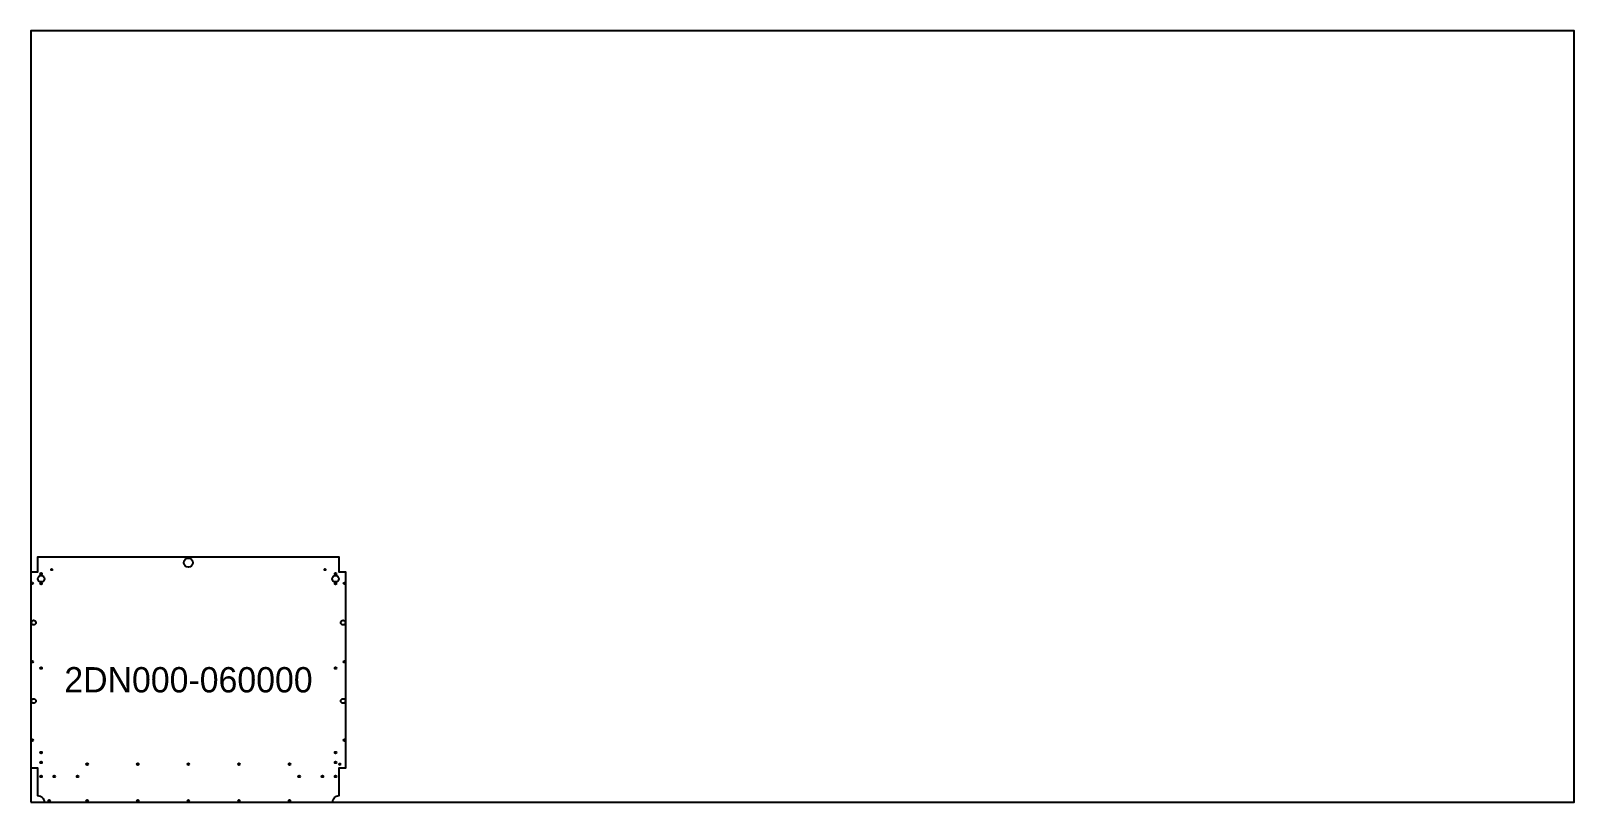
# Model space of a CAD drawing. Header units: millimetres. Extents: x 0 to 3050, y 0 to 1525.
import ezdxf
from ezdxf.enums import TextEntityAlignment as Align

# ---------------------------------------------------------------- set-up
doc = ezdxf.new("R2010")
doc.units = ezdxf.units.MM
for name, color, linetype in [('OUTER_PROFILES', 7, 'Continuous'), ('PART_LABELS', 7, 'Continuous'), ('SHEET_BORDER', 7, 'Continuous')]:
    doc.layers.add(name, color=color, linetype=linetype)

msp = doc.modelspace()

# ---------------------------------------------------------------- linework, layer by layer
at = {"layer": 'OUTER_PROFILES'}
msp.add_line((611.524, 76.748), (611.524, 73.348), dxfattribs=at)
msp.add_lwpolyline([(609.262, 461.234), (609.262, 484.496), (13.262, 484.496), (13.262, 463.496), (13.262, 457.234), (13.262, 456.023), (13.262, 454.812), (0, 454.812), (0, 68.048), (13.262, 68.048), (13.262, 65.786), (13.262, 41.524), (13.262, 23.262), (13.262, 13, -0.414214), (26.262, 0), (596.262, 0, -0.414214), (609.262, 13), (609.262, 23.262), (609.262, 41.524), (609.262, 65.786), (609.262, 68.048), (622.524, 68.048), (622.524, 454.812), (609.262, 454.812), (609.262, 456.023), (609.262, 457.234)], format="xyb", close=True, dxfattribs=at)
for centre, radius in [((41.262, 459.734), 1.25), ((311.262, 473.496), 8.75), ((581.262, 459.734), 1.25), ((3, 432.548), 1.7), ((20.262, 441.798), 6.5), ((20.262, 451.548), 1.7), ((20.262, 432.048), 1.7), ((602.262, 441.798), 6.5), ((602.262, 451.548), 1.7), ((602.262, 432.048), 1.7), ((619.524, 432.548), 1.7), ((5.5, 355.048), 4.5), ((617.024, 355.048), 4.5), ((3, 277.548), 1.7), ((619.524, 277.548), 1.7), ((20.262, 265.048), 1.7), ((602.262, 265.048), 1.7), ((5.5, 200.048), 4.5), ((617.024, 200.048), 4.5), ((3, 122.548), 1.7), ((619.524, 122.548), 1.7), ((20.262, 98.048), 1.7), ((602.262, 98.048), 1.7), ((20.262, 78.548), 1.7), ((111.262, 75.048), 1.7), ((211.262, 75.048), 1.7), ((311.262, 75.048), 1.7), ((411.262, 75.048), 1.7), ((511.262, 75.048), 1.7), ((602.262, 78.548), 1.7), ((20.262, 50.786), 1.7), ((46.262, 50.786), 1.7), ((92.262, 50.786), 1.7), ((530.262, 50.786), 1.7), ((576.262, 50.786), 1.7), ((602.262, 50.786), 1.7), ((36.262, 3), 1.7), ((111.262, 3), 1.7), ((211.262, 3), 1.7), ((311.262, 3), 1.7), ((411.262, 3), 1.7), ((511.262, 3), 1.7)]:
    msp.add_circle(centre, radius, dxfattribs=at)
msp.add_open_spline([(611.524, 73.348), (611.142, 73.348), (610.719, 73.32), (610.349, 73.468), (610.097, 73.57), (609.847, 73.793), (609.691, 74.103), (609.45, 74.581), (609.412, 75.24), (609.598, 75.773), (609.757, 76.23), (610.085, 76.543), (610.426, 76.655), (610.777, 76.771), (611.168, 76.748), (611.524, 76.748)], degree=3, knots=[0, 0, 0, 0, 0.159237, 0.159237, 0.159237, 0.268187, 0.268187, 0.268187, 0.436219, 0.436219, 0.436219, 0.580328, 0.580328, 0.580328, 0.728635, 0.728635, 0.728635, 0.728635], dxfattribs=at)
at = {"layer": 'SHEET_BORDER'}
msp.add_lwpolyline([(0, 0), (3050, 0), (3050, 1525), (0, 1525), (0, 0)], close=True, dxfattribs=at)

# ---------------------------------------------------------------- texts
at = {"layer": 'PART_LABELS'}
msp.add_text('2DN000-060000', height=50, dxfattribs=at).set_placement((311.5, 242), align=Align.MIDDLE_CENTER)

doc.saveas('drawing.dxf')
